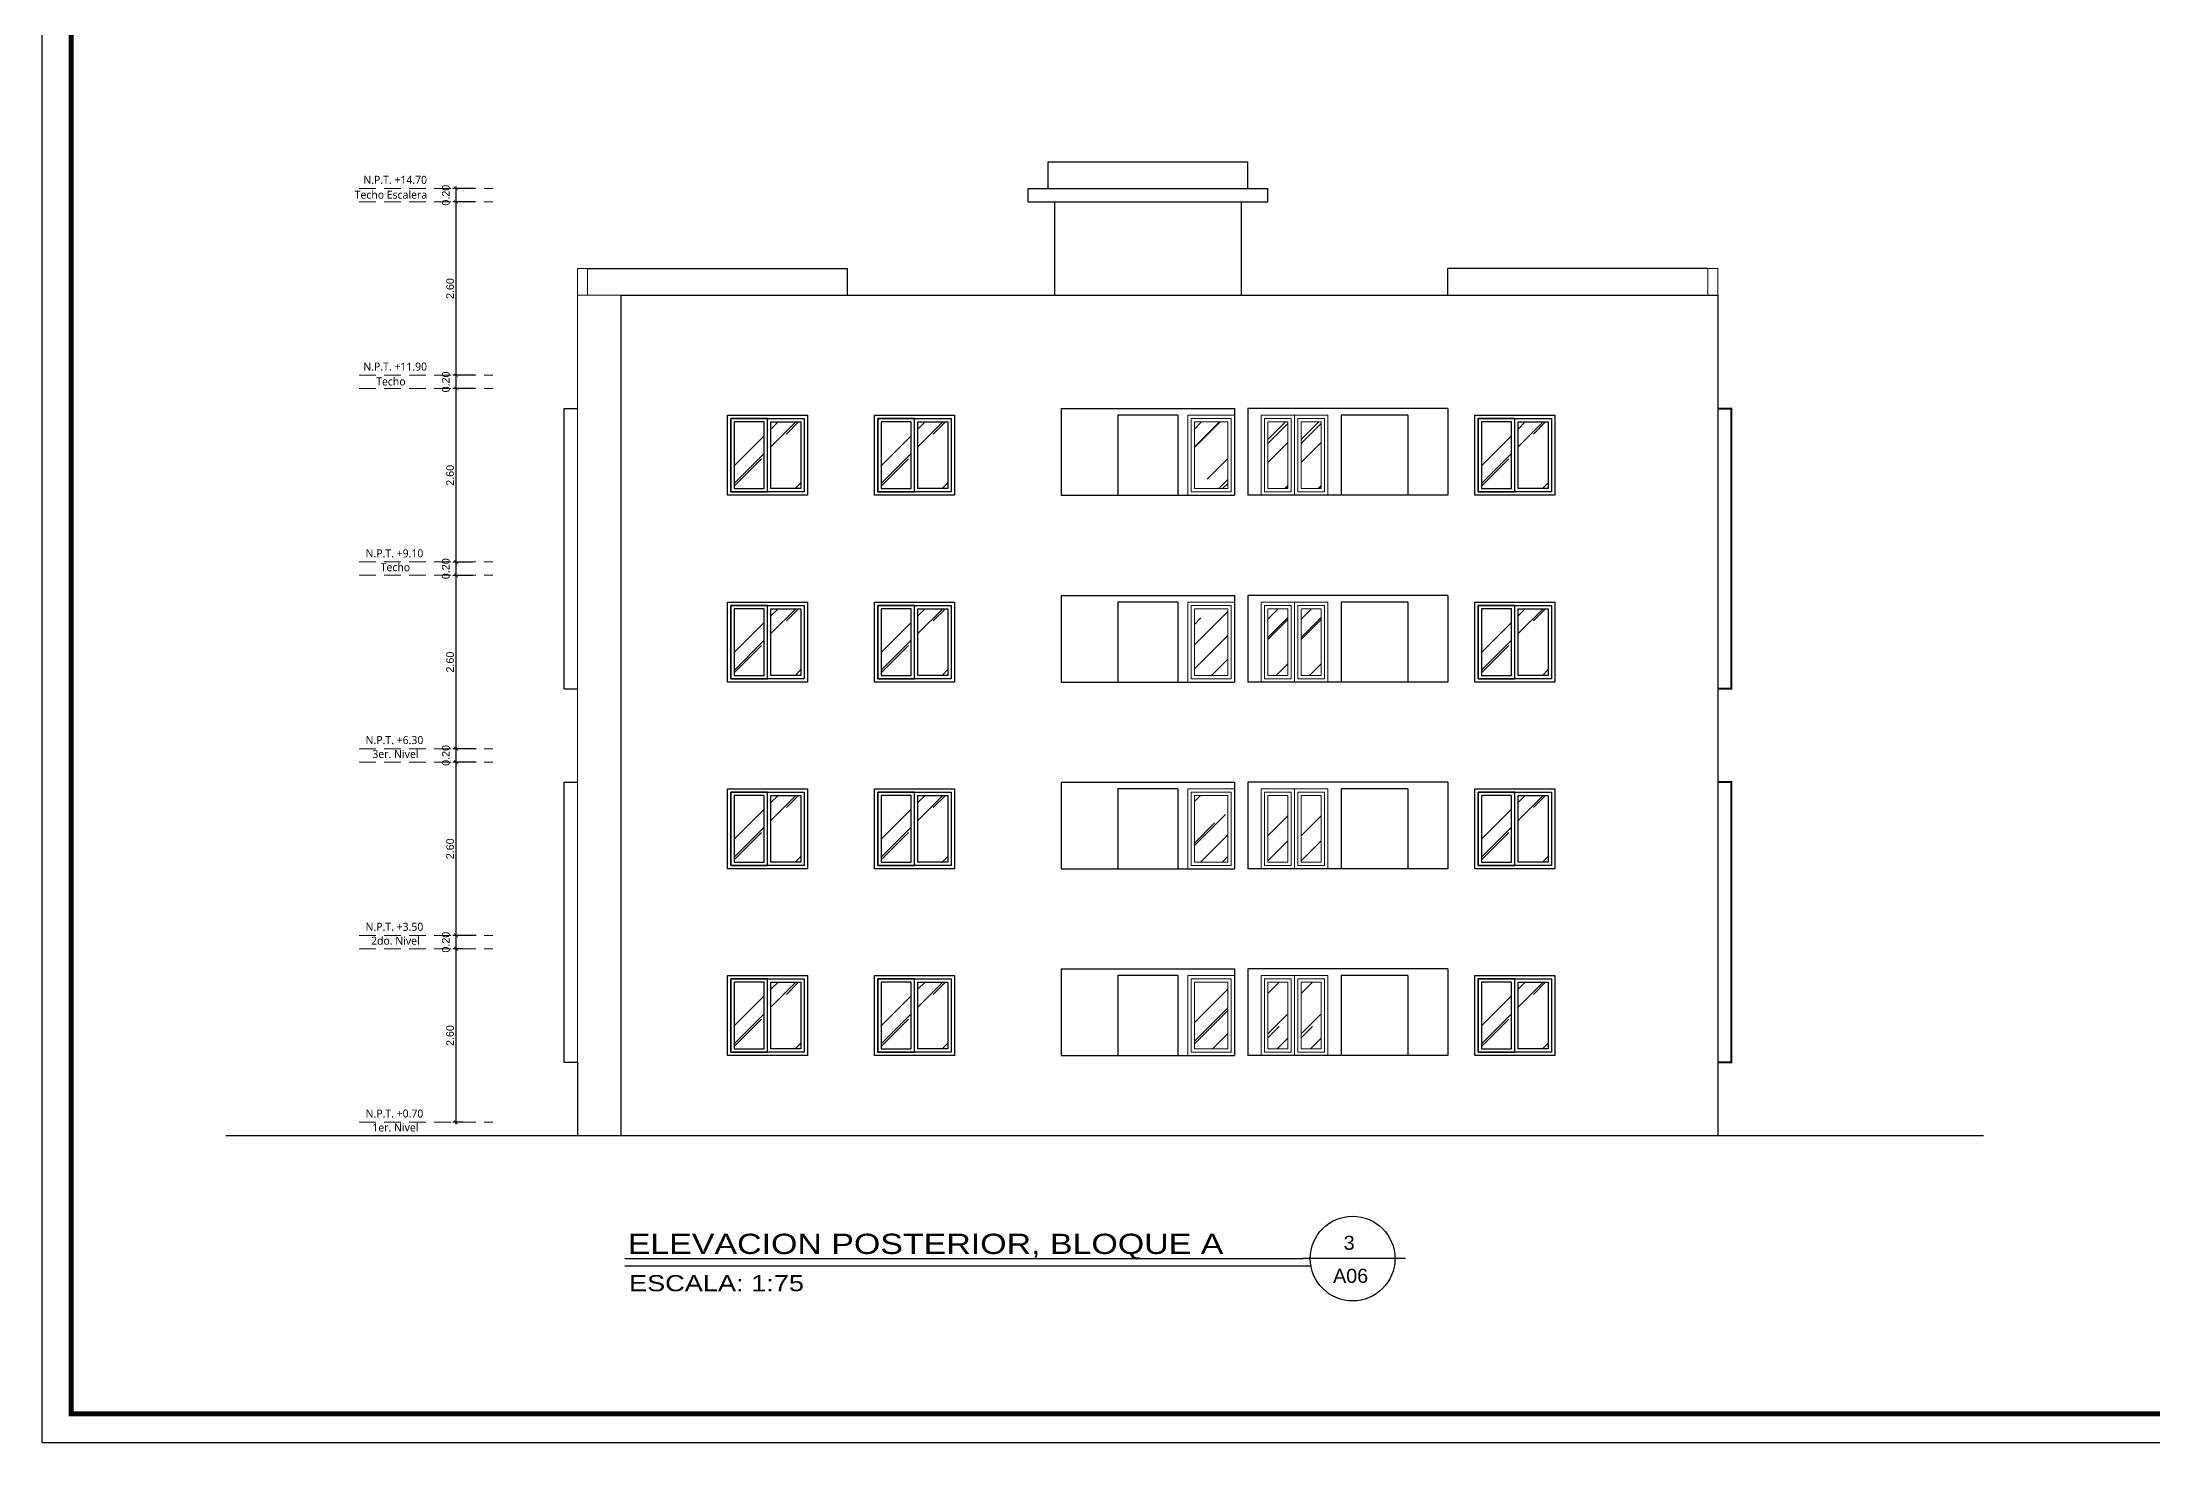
# Model space of a CAD drawing. Header units: feet. Extents: x -417 to 46, y -646 to -218.
# Drawn here: x -112.25 to -80.6, y -364.25 to -343.25 of the extents above; entities that cross this region are included whole.
import ezdxf
from ezdxf.enums import TextEntityAlignment as Align

# ---------------------------------------------------------------- set-up
doc = ezdxf.new("R2010")
doc.units = ezdxf.units.FT
doc.header["$MEASUREMENT"] = 0
doc.linetypes.add('HIDDEN', pattern=[0.375, 0.25, -0.125])
for name, color, linetype, lineweight in [('arq-pisos', 251, 'Continuous', 5), ('DIM-COTAS', 1, 'Continuous', 5), ('MB', 2, 'Continuous', 20), ('TXT', 2, 'Continuous', 9), ('VUELOS', 8, 'HIDDEN', 0)]:
    doc.layers.add(name, color=color, linetype=linetype, lineweight=lineweight)
for name, color, linetype in [('DIM', 10, 'Continuous'), ('MARCO', 7, 'Continuous'), ('MB3', 8, 'Continuous'), ('MURO', 4, 'Continuous'), ('MVERDE', 3, 'Continuous'), ('PERT-VENT', 2, 'Continuous'), ('textos', 7, 'Continuous'), ('TEXXT', 8, 'Continuous')]:
    doc.layers.add(name, color=color, linetype=linetype)
doc.styles.add('ads', font='trebuc.ttf', dxfattribs={"height": 0.14})
doc.styles.add('DAMIAN', font='arial.ttf', dxfattribs={"height": 0.12})
doc.styles.get("Standard").update_dxf_attribs({"font": 'arial.ttf', "height": 0.115})
doc.dimstyles.new('KEILY', dxfattribs={"dimtxt": 0.115, "dimasz": 0.06, "dimexe": 0.05, "dimexo": 0.2, "dimgap": 0.03, "dimtad": 1, "dimzin": 1, "dimdsep": 46, "dimtxsty": 'Standard', "dimblk": 'ARCHTICK', "dimcen": 2.5, "dimdle": 0.03, "dimclrd": 256, "dimclre": 256, "dimclrt": 7, "dimadec": 0, "dimazin": 0, "dimtfac": 1, "dimtmove": 2, "dimatfit": 3, "dimfxl": 0.2, "dimfxlon": 1, "dimtolj": 1, "dimtzin": 1, "dimarcsym": 0})
pattern_1 = [(45, (83.6054, 8.3742), (0.5939697, 1.5839192), [10.5, -1.4, 3.5, -0.7]), (45, (84.0162, 9.28), (-1.1532912, 0.1633417), [2.1, -0.231, 4.2, -0.525]), (45, (83.43213, 9.04245), (2.2422356, 2.90550176), [5.6, -0.98, 2.8, -0.7])]
pattern_2 = [(45, (83.6054, 11.1742), (0.5939697, 1.5839192), [10.5, -1.4, 3.5, -0.7]), (45, (84.0162, 12.08), (-1.1532912, 0.1633417), [2.1, -0.231, 4.2, -0.525]), (45, (83.43213, 11.84245), (2.2422356, 2.90550176), [5.6, -0.98, 2.8, -0.7])]
pattern_3 = [(45, (83.6054, 13.9742), (0.5939697, 1.5839192), [10.5, -1.4, 3.5, -0.7]), (45, (84.0162, 14.88), (-1.1532912, 0.1633417), [2.1, -0.231, 4.2, -0.525]), (45, (83.43213, 14.64245), (2.2422356, 2.90550176), [5.6, -0.98, 2.8, -0.7])]
pattern_4 = [(45, (83.6054, 16.7742), (0.5939697, 1.5839192), [10.5, -1.4, 3.5, -0.7]), (45, (84.0162, 17.68), (-1.1532912, 0.1633417), [2.1, -0.231, 4.2, -0.525]), (45, (83.43213, 17.44245), (2.2422356, 2.90550176), [5.6, -0.98, 2.8, -0.7])]
pattern_5 = [(45, (94.8086, 8.3742), (0.5939697, 1.5839192), [10.5, -1.4, 3.5, -0.7]), (45, (95.2194, 9.28), (-1.1532912, 0.1633417), [2.1, -0.231, 4.2, -0.525]), (45, (94.63533, 9.04245), (2.2422356, 2.90550176), [5.6, -0.98, 2.8, -0.7])]
pattern_6 = [(45, (94.8086, 11.1742), (0.5939697, 1.5839192), [10.5, -1.4, 3.5, -0.7]), (45, (95.2194, 12.08), (-1.1532912, 0.1633417), [2.1, -0.231, 4.2, -0.525]), (45, (94.63533, 11.84245), (2.2422356, 2.90550176), [5.6, -0.98, 2.8, -0.7])]
pattern_7 = [(45, (94.8086, 13.9742), (0.5939697, 1.5839192), [10.5, -1.4, 3.5, -0.7]), (45, (95.2194, 14.88), (-1.1532912, 0.1633417), [2.1, -0.231, 4.2, -0.525]), (45, (94.63533, 14.64245), (2.2422356, 2.90550176), [5.6, -0.98, 2.8, -0.7])]
pattern_8 = [(45, (94.8086, 16.7742), (0.5939697, 1.5839192), [10.5, -1.4, 3.5, -0.7]), (45, (95.2194, 17.68), (-1.1532912, 0.1633417), [2.1, -0.231, 4.2, -0.525]), (45, (94.63533, 17.44245), (2.2422356, 2.90550176), [5.6, -0.98, 2.8, -0.7])]
pattern_9 = [(45, (85.8086, 8.3742), (0.5939697, 1.5839192), [10.5, -1.4, 3.5, -0.7]), (45, (86.2194, 9.28), (-1.1532912, 0.1633417), [2.1, -0.231, 4.2, -0.525]), (45, (85.63533, 9.04245), (2.2422356, 2.90550176), [5.6, -0.98, 2.8, -0.7])]
pattern_10 = [(45, (85.8086, 11.1742), (0.5939697, 1.5839192), [10.5, -1.4, 3.5, -0.7]), (45, (86.2194, 12.08), (-1.1532912, 0.1633417), [2.1, -0.231, 4.2, -0.525]), (45, (85.63533, 11.84245), (2.2422356, 2.90550176), [5.6, -0.98, 2.8, -0.7])]
pattern_11 = [(45, (85.8086, 13.9742), (0.5939697, 1.5839192), [10.5, -1.4, 3.5, -0.7]), (45, (86.2194, 14.88), (-1.1532912, 0.1633417), [2.1, -0.231, 4.2, -0.525]), (45, (85.63533, 14.64245), (2.2422356, 2.90550176), [5.6, -0.98, 2.8, -0.7])]
pattern_12 = [(45, (85.8086, 16.7742), (0.5939697, 1.5839192), [10.5, -1.4, 3.5, -0.7]), (45, (86.2194, 17.68), (-1.1532912, 0.1633417), [2.1, -0.231, 4.2, -0.525]), (45, (85.63533, 17.44245), (2.2422356, 2.90550176), [5.6, -0.98, 2.8, -0.7])]

# ---------------------------------------------------------------- blocks, each defined once
blk = doc.blocks.new('_ArchTick')
at = {"layer": 'DIM-COTAS', "color": 0, "const_width": 0.15}
blk.add_lwpolyline([(-0.5, -0.5), (0.5, 0.5)], dxfattribs=at)
blk = doc.blocks.new('*D2536')
at = {"layer": 'Defpoints', "color": 0, "transparency": 16777216}
for p in [(-106.046, -356.842), (-105.741, -356.842), (-105.741, -359.442)]:
    blk.add_point(p, dxfattribs=at)
at = {"layer": 'DIM', "lineweight": -2, "transparency": 16777216}
for p, q in [((-105.941, -356.842), (-106.096, -356.842)), ((-106.046, -359.472), (-106.046, -356.812)), ((-105.941, -359.442), (-106.096, -359.442))]:
    blk.add_line(p, q, dxfattribs=at)
at = {"layer": 'DIM', "lineweight": -2, "transparency": 16777216, "xscale": 0.06, "yscale": 0.06, "zscale": 0.06}
for p, rotation in [((-106.046, -356.842), 90), ((-106.046, -359.442), 270)]:
    blk.add_blockref('_ArchTick', p, dxfattribs=dict(at, rotation=rotation))
at = {"layer": 'DIM', "color": 7, "transparency": 16777216, "insert": (-106.135, -358.142), "char_height": 0.115, "attachment_point": 5, "rotation": 90}
blk.add_mtext('\\A1;2.60', dxfattribs=at)
blk = doc.blocks.new('*D2537')
at = {"layer": 'Defpoints', "color": 0, "transparency": 16777216}
for p in [(-106.046, -356.642), (-105.255, -356.642), (-105.741, -356.842)]:
    blk.add_point(p, dxfattribs=at)
at = {"layer": 'DIM', "lineweight": -2, "transparency": 16777216}
for p, q in [((-105.746, -356.642), (-106.096, -356.642)), ((-106.046, -356.872), (-106.046, -356.612)), ((-105.941, -356.842), (-106.096, -356.842))]:
    blk.add_line(p, q, dxfattribs=at)
at = {"layer": 'DIM', "lineweight": -2, "transparency": 16777216, "xscale": 0.06, "yscale": 0.06, "zscale": 0.06}
for p, rotation in [((-106.046, -356.642), 90), ((-106.046, -356.842), 270)]:
    blk.add_blockref('_ArchTick', p, dxfattribs=dict(at, rotation=rotation))
at = {"layer": 'DIM', "color": 7, "transparency": 16777216, "insert": (-106.2, -356.742), "char_height": 0.115, "attachment_point": 5, "rotation": 90}
blk.add_mtext('\\A1;0.20', dxfattribs=at)
blk = doc.blocks.new('*D2538')
at = {"layer": 'Defpoints', "color": 0, "transparency": 16777216}
for p in [(-106.046, -354.042), (-105.382, -354.042), (-105.255, -356.642)]:
    blk.add_point(p, dxfattribs=at)
at = {"layer": 'DIM', "lineweight": -2, "transparency": 16777216}
for p, q in [((-105.746, -354.042), (-106.096, -354.042)), ((-106.046, -356.672), (-106.046, -354.012)), ((-105.746, -356.642), (-106.096, -356.642))]:
    blk.add_line(p, q, dxfattribs=at)
at = {"layer": 'DIM', "lineweight": -2, "transparency": 16777216, "xscale": 0.06, "yscale": 0.06, "zscale": 0.06}
for p, rotation in [((-106.046, -354.042), 90), ((-106.046, -356.642), 270)]:
    blk.add_blockref('_ArchTick', p, dxfattribs=dict(at, rotation=rotation))
at = {"layer": 'DIM', "color": 7, "transparency": 16777216, "insert": (-106.135, -355.342), "char_height": 0.115, "attachment_point": 5, "rotation": 90}
blk.add_mtext('\\A1;2.60', dxfattribs=at)
blk = doc.blocks.new('*D2539')
at = {"layer": 'Defpoints', "color": 0, "transparency": 16777216}
for p in [(-106.046, -353.842), (-105.382, -353.842), (-105.382, -354.042)]:
    blk.add_point(p, dxfattribs=at)
at = {"layer": 'DIM', "lineweight": -2, "transparency": 16777216}
for p, q in [((-105.746, -353.842), (-106.096, -353.842)), ((-106.046, -354.072), (-106.046, -353.812)), ((-105.746, -354.042), (-106.096, -354.042))]:
    blk.add_line(p, q, dxfattribs=at)
at = {"layer": 'DIM', "lineweight": -2, "transparency": 16777216, "xscale": 0.06, "yscale": 0.06, "zscale": 0.06}
for p, rotation in [((-106.046, -353.842), 90), ((-106.046, -354.042), 270)]:
    blk.add_blockref('_ArchTick', p, dxfattribs=dict(at, rotation=rotation))
at = {"layer": 'DIM', "color": 7, "transparency": 16777216, "insert": (-106.2, -353.942), "char_height": 0.115, "attachment_point": 5, "rotation": 90}
blk.add_mtext('\\A1;0.20', dxfattribs=at)
blk = doc.blocks.new('*D2540')
at = {"layer": 'Defpoints', "color": 0, "transparency": 16777216}
for p in [(-106.046, -351.242), (-105.597, -351.242), (-105.382, -353.842)]:
    blk.add_point(p, dxfattribs=at)
at = {"layer": 'DIM', "lineweight": -2, "transparency": 16777216}
for p, q in [((-105.797, -351.242), (-106.096, -351.242)), ((-106.046, -353.872), (-106.046, -351.212)), ((-105.746, -353.842), (-106.096, -353.842))]:
    blk.add_line(p, q, dxfattribs=at)
at = {"layer": 'DIM', "lineweight": -2, "transparency": 16777216, "xscale": 0.06, "yscale": 0.06, "zscale": 0.06}
for p, rotation in [((-106.046, -351.242), 90), ((-106.046, -353.842), 270)]:
    blk.add_blockref('_ArchTick', p, dxfattribs=dict(at, rotation=rotation))
at = {"layer": 'DIM', "color": 7, "transparency": 16777216, "insert": (-106.135, -352.542), "char_height": 0.115, "attachment_point": 5, "rotation": 90}
blk.add_mtext('\\A1;2.60', dxfattribs=at)
blk = doc.blocks.new('*D2541')
at = {"layer": 'Defpoints', "color": 0, "transparency": 16777216}
for p in [(-106.046, -351.042), (-105.597, -351.042), (-105.597, -351.242)]:
    blk.add_point(p, dxfattribs=at)
at = {"layer": 'DIM', "lineweight": -2, "transparency": 16777216}
for p, q in [((-105.797, -351.042), (-106.096, -351.042)), ((-105.797, -351.242), (-106.096, -351.242)), ((-106.046, -351.272), (-106.046, -351.012))]:
    blk.add_line(p, q, dxfattribs=at)
at = {"layer": 'DIM', "lineweight": -2, "transparency": 16777216, "xscale": 0.06, "yscale": 0.06, "zscale": 0.06}
for p, rotation in [((-106.046, -351.042), 90), ((-106.046, -351.242), 270)]:
    blk.add_blockref('_ArchTick', p, dxfattribs=dict(at, rotation=rotation))
at = {"layer": 'DIM', "color": 7, "transparency": 16777216, "insert": (-106.2, -351.142), "char_height": 0.115, "attachment_point": 5, "rotation": 90}
blk.add_mtext('\\A1;0.20', dxfattribs=at)
blk = doc.blocks.new('*D2542')
at = {"layer": 'Defpoints', "color": 0, "transparency": 16777216}
for p in [(-106.046, -348.442), (-105.567, -348.442), (-105.597, -351.042)]:
    blk.add_point(p, dxfattribs=at)
at = {"layer": 'DIM', "lineweight": -2, "transparency": 16777216}
for p, q in [((-105.767, -348.442), (-106.096, -348.442)), ((-106.046, -351.072), (-106.046, -348.412)), ((-105.797, -351.042), (-106.096, -351.042))]:
    blk.add_line(p, q, dxfattribs=at)
at = {"layer": 'DIM', "lineweight": -2, "transparency": 16777216, "xscale": 0.06, "yscale": 0.06, "zscale": 0.06}
for p, rotation in [((-106.046, -348.442), 90), ((-106.046, -351.042), 270)]:
    blk.add_blockref('_ArchTick', p, dxfattribs=dict(at, rotation=rotation))
at = {"layer": 'DIM', "color": 7, "transparency": 16777216, "insert": (-106.135, -349.742), "char_height": 0.115, "attachment_point": 5, "rotation": 90}
blk.add_mtext('\\A1;2.60', dxfattribs=at)
blk = doc.blocks.new('*D2543')
at = {"layer": 'Defpoints', "color": 0, "transparency": 16777216}
for p in [(-106.046, -348.242), (-105.567, -348.242), (-105.567, -348.442)]:
    blk.add_point(p, dxfattribs=at)
at = {"layer": 'DIM', "lineweight": -2, "transparency": 16777216}
for p, q in [((-105.767, -348.242), (-106.096, -348.242)), ((-105.767, -348.442), (-106.096, -348.442)), ((-106.046, -348.472), (-106.046, -348.212))]:
    blk.add_line(p, q, dxfattribs=at)
at = {"layer": 'DIM', "lineweight": -2, "transparency": 16777216, "xscale": 0.06, "yscale": 0.06, "zscale": 0.06}
for p, rotation in [((-106.046, -348.242), 90), ((-106.046, -348.442), 270)]:
    blk.add_blockref('_ArchTick', p, dxfattribs=dict(at, rotation=rotation))
at = {"layer": 'DIM', "color": 7, "transparency": 16777216, "insert": (-106.2, -348.342), "char_height": 0.115, "attachment_point": 5, "rotation": 90}
blk.add_mtext('\\A1;0.20', dxfattribs=at)
blk = doc.blocks.new('*D2544')
at = {"layer": 'Defpoints', "color": 0, "transparency": 16777216}
for p in [(-106.046, -345.642), (-105.567, -345.642), (-105.597, -348.242)]:
    blk.add_point(p, dxfattribs=at)
at = {"layer": 'DIM', "lineweight": -2, "transparency": 16777216}
for p, q in [((-106.046, -348.272), (-106.046, -345.612)), ((-105.767, -345.642), (-106.096, -345.642)), ((-105.797, -348.242), (-106.096, -348.242))]:
    blk.add_line(p, q, dxfattribs=at)
at = {"layer": 'DIM', "lineweight": -2, "transparency": 16777216, "xscale": 0.06, "yscale": 0.06, "zscale": 0.06}
for p, rotation in [((-106.046, -345.642), 90), ((-106.046, -348.242), 270)]:
    blk.add_blockref('_ArchTick', p, dxfattribs=dict(at, rotation=rotation))
at = {"layer": 'DIM', "color": 7, "transparency": 16777216, "insert": (-106.135, -346.942), "char_height": 0.115, "attachment_point": 5, "rotation": 90}
blk.add_mtext('\\A1;2.60', dxfattribs=at)
blk = doc.blocks.new('*D2545')
at = {"layer": 'Defpoints', "color": 0, "transparency": 16777216}
for p in [(-106.046, -345.442), (-105.567, -345.442), (-105.567, -345.642)]:
    blk.add_point(p, dxfattribs=at)
at = {"layer": 'DIM', "lineweight": -2, "transparency": 16777216}
for p, q in [((-105.767, -345.442), (-106.096, -345.442)), ((-106.046, -345.672), (-106.046, -345.412)), ((-105.767, -345.642), (-106.096, -345.642))]:
    blk.add_line(p, q, dxfattribs=at)
at = {"layer": 'DIM', "lineweight": -2, "transparency": 16777216, "xscale": 0.06, "yscale": 0.06, "zscale": 0.06}
for p, rotation in [((-106.046, -345.442), 90), ((-106.046, -345.642), 270)]:
    blk.add_blockref('_ArchTick', p, dxfattribs=dict(at, rotation=rotation))
at = {"layer": 'DIM', "color": 7, "transparency": 16777216, "insert": (-106.2, -345.542), "char_height": 0.115, "attachment_point": 5, "rotation": 90}
blk.add_mtext('\\A1;0.20', dxfattribs=at)
blk = doc.blocks.new('A$C32713A69')
at = {"layer": 'arq-pisos'}
h = blk.add_hatch(dxfattribs=at)
h.set_pattern_fill('AR-RROOF', color=256, scale=0.7, angle=45)
h.set_pattern_definition([(45, (185.5794, 366.8157), (0.5939697, 1.5839192), [10.5, -1.4, 3.5, -0.7]), (45, (185.99025, 367.7215), (-1.1532912, 0.1633417), [2.1, -0.231, 4.2, -0.525]), (45, (185.4062, 367.48395), (2.2422356, 2.90550176), [5.6, -0.98, 2.8, -0.7])])
h.paths.add_polyline_path([(0.1, 0.1), (0.4, 0.1), (0.4, 1.1), (0.1, 1.1)])
h = blk.add_hatch(dxfattribs=at)
h.set_pattern_fill('AR-RROOF', color=256, scale=0.7, angle=45)
h.set_pattern_definition([(45, (186.0794, 366.8157), (0.5939697, 1.5839192), [10.5, -1.4, 3.5, -0.7]), (45, (186.49025, 367.7215), (-1.1532912, 0.1633417), [2.1, -0.231, 4.2, -0.525]), (45, (185.9062, 367.48395), (2.2422356, 2.90550176), [5.6, -0.98, 2.8, -0.7])])
h.paths.add_polyline_path([(0.6, 0.1), (0.9, 0.1), (0.9, 1.1), (0.6, 1.1)])
for points in [[(0.5, 0), (0, 0), (0, 1.2), (0.5, 1.2)], [(0.05, 0.05), (0.45, 0.05), (0.45, 1.15), (0.05, 1.15)], [(0.1, 0.1), (0.4, 0.1), (0.4, 1.1), (0.1, 1.1)], [(1, 0), (0.5, 0), (0.5, 1.2), (1, 1.2)], [(0.55, 0.05), (0.95, 0.05), (0.95, 1.15), (0.55, 1.15)], [(0.6, 0.1), (0.9, 0.1), (0.9, 1.1), (0.6, 1.1)]]:
    blk.add_lwpolyline(points, close=True, dxfattribs=at)
blk = doc.blocks.new('A$C0EBE5890')
at = {"layer": 'arq-pisos'}
h = blk.add_hatch(dxfattribs=at)
h.set_pattern_fill('AR-RROOF', color=256, scale=0.7, angle=45)
h.set_pattern_definition([(45, (185.5794, 366.8157), (0.5939697, 1.5839192), [10.5, -1.4, 3.5, -0.7]), (45, (185.99025, 367.7215), (-1.1532912, 0.1633417), [2.1, -0.231, 4.2, -0.525]), (45, (185.4062, 367.48395), (2.2422356, 2.90550176), [5.6, -0.98, 2.8, -0.7])])
h.paths.add_polyline_path([(0.1, 0.1), (0.6, 0.1), (0.6, 1.1), (0.1, 1.1)])
for points in [[(0.7, 0), (0, 0), (0, 1.2), (0.7, 1.2)], [(0.05, 0.05), (0.65, 0.05), (0.65, 1.15), (0.05, 1.15)], [(0.1, 0.1), (0.6, 0.1), (0.6, 1.1), (0.1, 1.1)]]:
    blk.add_lwpolyline(points, close=True, dxfattribs=at)

msp = doc.modelspace()

# ---------------------------------------------------------------- hatches: boundary and pattern name
at = {"layer": 'arq-pisos'}
h = msp.add_hatch(dxfattribs=at)
h.set_pattern_fill('AR-RROOF', color=256, scale=0.7, angle=45)
h.set_pattern_definition(pattern_4)
h.paths.add_polyline_path([(-101.8741, -349.9415), (-101.4241, -349.9415), (-101.4241, -348.9415), (-101.8741, -348.9415)])
h = msp.add_hatch(dxfattribs=at)
h.set_pattern_fill('AR-RROOF', color=256, scale=0.7, angle=45)
h.set_pattern_definition(pattern_4)
h.paths.add_polyline_path([(-100.8741, -349.9415), (-101.3241, -349.9415), (-101.3241, -348.9415), (-100.8741, -348.9415)])
h = msp.add_hatch(dxfattribs=at)
h.set_pattern_fill('AR-RROOF', color=256, scale=0.7, angle=45)
h.set_pattern_definition(pattern_12)
h.paths.add_polyline_path([(-99.6708, -349.9415), (-99.2208, -349.9415), (-99.2208, -348.9415), (-99.6708, -348.9415)])
h = msp.add_hatch(dxfattribs=at)
h.set_pattern_fill('AR-RROOF', color=256, scale=0.7, angle=45)
h.set_pattern_definition(pattern_12)
h.paths.add_polyline_path([(-98.6708, -349.9415), (-99.1208, -349.9415), (-99.1208, -348.9415), (-98.6708, -348.9415)])
h = msp.add_hatch(dxfattribs=at)
h.set_pattern_fill('AR-RROOF', color=256, scale=0.7, angle=45)
h.set_pattern_definition(pattern_8)
h.paths.add_polyline_path([(-90.6708, -349.9415), (-90.2208, -349.9415), (-90.2208, -348.9415), (-90.6708, -348.9415)])
h = msp.add_hatch(dxfattribs=at)
h.set_pattern_fill('AR-RROOF', color=256, scale=0.7, angle=45)
h.set_pattern_definition(pattern_8)
h.paths.add_polyline_path([(-89.6708, -349.9415), (-90.1208, -349.9415), (-90.1208, -348.9415), (-89.6708, -348.9415)])
h = msp.add_hatch(dxfattribs=at)
h.set_pattern_fill('AR-RROOF', color=256, scale=0.7, angle=45)
h.set_pattern_definition(pattern_3)
h.paths.add_polyline_path([(-101.8741, -352.7415), (-101.4241, -352.7415), (-101.4241, -351.7415), (-101.8741, -351.7415)])
h = msp.add_hatch(dxfattribs=at)
h.set_pattern_fill('AR-RROOF', color=256, scale=0.7, angle=45)
h.set_pattern_definition(pattern_3)
h.paths.add_polyline_path([(-100.8741, -352.7415), (-101.3241, -352.7415), (-101.3241, -351.7415), (-100.8741, -351.7415)])
h = msp.add_hatch(dxfattribs=at)
h.set_pattern_fill('AR-RROOF', color=256, scale=0.7, angle=45)
h.set_pattern_definition(pattern_11)
h.paths.add_polyline_path([(-99.6708, -352.7415), (-99.2208, -352.7415), (-99.2208, -351.7415), (-99.6708, -351.7415)])
h = msp.add_hatch(dxfattribs=at)
h.set_pattern_fill('AR-RROOF', color=256, scale=0.7, angle=45)
h.set_pattern_definition(pattern_11)
h.paths.add_polyline_path([(-98.6708, -352.7415), (-99.1208, -352.7415), (-99.1208, -351.7415), (-98.6708, -351.7415)])
h = msp.add_hatch(dxfattribs=at)
h.set_pattern_fill('AR-RROOF', color=256, scale=0.7, angle=45)
h.set_pattern_definition(pattern_7)
h.paths.add_polyline_path([(-90.6708, -352.7415), (-90.2208, -352.7415), (-90.2208, -351.7415), (-90.6708, -351.7415)])
h = msp.add_hatch(dxfattribs=at)
h.set_pattern_fill('AR-RROOF', color=256, scale=0.7, angle=45)
h.set_pattern_definition(pattern_7)
h.paths.add_polyline_path([(-89.6708, -352.7415), (-90.1208, -352.7415), (-90.1208, -351.7415), (-89.6708, -351.7415)])
h = msp.add_hatch(dxfattribs=at)
h.set_pattern_fill('AR-RROOF', color=256, scale=0.7, angle=45)
h.set_pattern_definition(pattern_2)
h.paths.add_polyline_path([(-101.8741, -355.5415), (-101.4241, -355.5415), (-101.4241, -354.5415), (-101.8741, -354.5415)])
h = msp.add_hatch(dxfattribs=at)
h.set_pattern_fill('AR-RROOF', color=256, scale=0.7, angle=45)
h.set_pattern_definition(pattern_2)
h.paths.add_polyline_path([(-100.8741, -355.5415), (-101.3241, -355.5415), (-101.3241, -354.5415), (-100.8741, -354.5415)])
h = msp.add_hatch(dxfattribs=at)
h.set_pattern_fill('AR-RROOF', color=256, scale=0.7, angle=45)
h.set_pattern_definition(pattern_10)
h.paths.add_polyline_path([(-99.6708, -355.5415), (-99.2208, -355.5415), (-99.2208, -354.5415), (-99.6708, -354.5415)])
h = msp.add_hatch(dxfattribs=at)
h.set_pattern_fill('AR-RROOF', color=256, scale=0.7, angle=45)
h.set_pattern_definition(pattern_10)
h.paths.add_polyline_path([(-98.6708, -355.5415), (-99.1208, -355.5415), (-99.1208, -354.5415), (-98.6708, -354.5415)])
h = msp.add_hatch(dxfattribs=at)
h.set_pattern_fill('AR-RROOF', color=256, scale=0.7, angle=45)
h.set_pattern_definition(pattern_6)
h.paths.add_polyline_path([(-90.6708, -355.5415), (-90.2208, -355.5415), (-90.2208, -354.5415), (-90.6708, -354.5415)])
h = msp.add_hatch(dxfattribs=at)
h.set_pattern_fill('AR-RROOF', color=256, scale=0.7, angle=45)
h.set_pattern_definition(pattern_6)
h.paths.add_polyline_path([(-89.6708, -355.5415), (-90.1208, -355.5415), (-90.1208, -354.5415), (-89.6708, -354.5415)])
h = msp.add_hatch(dxfattribs=at)
h.set_pattern_fill('AR-RROOF', color=256, scale=0.7, angle=45)
h.set_pattern_definition(pattern_1)
h.paths.add_polyline_path([(-101.8741, -358.3415), (-101.4241, -358.3415), (-101.4241, -357.3415), (-101.8741, -357.3415)])
h = msp.add_hatch(dxfattribs=at)
h.set_pattern_fill('AR-RROOF', color=256, scale=0.7, angle=45)
h.set_pattern_definition(pattern_1)
h.paths.add_polyline_path([(-100.8741, -358.3415), (-101.3241, -358.3415), (-101.3241, -357.3415), (-100.8741, -357.3415)])
h = msp.add_hatch(dxfattribs=at)
h.set_pattern_fill('AR-RROOF', color=256, scale=0.7, angle=45)
h.set_pattern_definition(pattern_9)
h.paths.add_polyline_path([(-99.6708, -358.3415), (-99.2208, -358.3415), (-99.2208, -357.3415), (-99.6708, -357.3415)])
h = msp.add_hatch(dxfattribs=at)
h.set_pattern_fill('AR-RROOF', color=256, scale=0.7, angle=45)
h.set_pattern_definition(pattern_9)
h.paths.add_polyline_path([(-98.6708, -358.3415), (-99.1208, -358.3415), (-99.1208, -357.3415), (-98.6708, -357.3415)])
h = msp.add_hatch(dxfattribs=at)
h.set_pattern_fill('AR-RROOF', color=256, scale=0.7, angle=45)
h.set_pattern_definition(pattern_5)
h.paths.add_polyline_path([(-90.6708, -358.3415), (-90.2208, -358.3415), (-90.2208, -357.3415), (-90.6708, -357.3415)])
h = msp.add_hatch(dxfattribs=at)
h.set_pattern_fill('AR-RROOF', color=256, scale=0.7, angle=45)
h.set_pattern_definition(pattern_5)
h.paths.add_polyline_path([(-89.6708, -358.3415), (-90.1208, -358.3415), (-90.1208, -357.3415), (-89.6708, -357.3415)])

# ---------------------------------------------------------------- linework, layer by layer
at = {"color": 13}
msp.add_line((-109.4995, -359.6415), (-83.1414, -359.6415), dxfattribs=at)
at = {"const_width": 0.03}
for points in [[(-87.1241, -348.7415), (-86.9241, -348.7415), (-86.9241, -352.9415), (-87.1241, -352.9415)], [(-87.1241, -354.3415), (-86.9241, -354.3415), (-86.9241, -358.5415), (-87.1241, -358.5415)]]:
    msp.add_lwpolyline(points, dxfattribs=at)
at = {"layer": 'MARCO'}
msp.add_lwpolyline([(-112.2526, -322.2481), (-47.7526, -322.2481), (-47.7526, -364.2481), (-112.2526, -364.2481)], close=True, dxfattribs=at)
at = {"layer": 'MARCO', "const_width": 0.075}
msp.add_lwpolyline([(-54.925, -322.6821), (-111.8185, -322.6821), (-111.8185, -363.8141), (-54.925, -363.8141)], close=True, dxfattribs=at)
at = {"layer": 'MB'}
for p, q in [((-104.2241, -346.6415), (-104.2241, -347.0415)), ((-104.2241, -346.6415), (-104.0741, -346.6415)), ((-104.0741, -346.6415), (-104.0741, -347.0415)), ((-87.2741, -346.6415), (-87.2741, -347.0415)), ((-87.2741, -346.6415), (-87.1241, -346.6415)), ((-87.1241, -346.6415), (-87.1241, -347.0415)), ((-103.5741, -347.0415), (-104.2241, -347.0415)), ((-104.2241, -347.0415), (-104.2241, -359.6415))]:
    msp.add_line(p, q, dxfattribs=at)
at = {"layer": 'MB3'}
for p, q in [((-97.1741, -345.0415), (-94.1741, -345.0415)), ((-97.1741, -345.0415), (-97.1741, -345.4415)), ((-94.1741, -345.4415), (-94.1741, -345.0415)), ((-97.4741, -345.4415), (-97.4741, -345.6415)), ((-97.4741, -345.4415), (-93.8741, -345.4415)), ((-93.8741, -345.6415), (-93.8741, -345.4415)), ((-97.4741, -345.6415), (-93.8741, -345.6415)), ((-97.0741, -345.6415), (-97.0741, -347.0415)), ((-94.2741, -345.6415), (-94.2741, -347.0415)), ((-104.0741, -346.6415), (-100.1741, -346.6415)), ((-100.1741, -347.0415), (-100.1741, -346.6415)), ((-87.2741, -346.6415), (-91.1741, -346.6415)), ((-91.1741, -347.0415), (-91.1741, -346.6415)), ((-104.4241, -348.7415), (-104.2241, -348.7415)), ((-104.4241, -352.9415), (-104.4241, -348.7415)), ((-96.1241, -348.8415), (-96.1241, -350.0415)), ((-95.2241, -348.8415), (-96.1241, -348.8415)), ((-95.2241, -348.8415), (-95.2241, -350.0415)), ((-92.7741, -348.8415), (-92.7741, -350.0415)), ((-91.7741, -348.8415), (-92.7741, -348.8415)), ((-91.7741, -348.8415), (-91.7741, -350.0415)), ((-96.1241, -351.6415), (-96.1241, -352.8415)), ((-95.2241, -351.6415), (-96.1241, -351.6415)), ((-95.2241, -351.6415), (-95.2241, -352.8415)), ((-92.7741, -351.6415), (-92.7741, -352.8415)), ((-91.7741, -351.6415), (-92.7741, -351.6415)), ((-91.7741, -351.6415), (-91.7741, -352.8415)), ((-104.4241, -352.9415), (-104.2241, -352.9415)), ((-104.4241, -354.3415), (-104.2241, -354.3415)), ((-104.4241, -358.5415), (-104.4241, -354.3415)), ((-96.1241, -354.4415), (-96.1241, -355.6415)), ((-95.2241, -354.4415), (-96.1241, -354.4415)), ((-95.2241, -354.4415), (-95.2241, -355.6415)), ((-92.7741, -354.4415), (-92.7741, -355.6415)), ((-91.7741, -354.4415), (-92.7741, -354.4415)), ((-91.7741, -354.4415), (-91.7741, -355.6415)), ((-96.1241, -357.2415), (-96.1241, -358.4415)), ((-95.2241, -357.2415), (-96.1241, -357.2415)), ((-95.2241, -357.2415), (-95.2241, -358.4415)), ((-92.7741, -357.2415), (-92.7741, -358.4415)), ((-91.7741, -357.2415), (-92.7741, -357.2415)), ((-91.7741, -357.2415), (-91.7741, -358.4415)), ((-104.4241, -358.5415), (-104.2241, -358.5415))]:
    msp.add_line(p, q, dxfattribs=at)
at = {"layer": 'MURO'}
for p, q in [((-103.5741, -347.0415), (-87.1241, -347.0415)), ((-103.5741, -347.0415), (-103.5741, -359.6415)), ((-96.9741, -348.7415), (-96.9741, -350.0415)), ((-96.9741, -348.7415), (-94.3741, -348.7415)), ((-94.3741, -348.7415), (-94.3741, -350.0415)), ((-91.1741, -348.7415), (-94.1741, -348.7415)), ((-94.1741, -348.7415), (-94.1741, -350.0415)), ((-91.1741, -348.7415), (-91.1741, -350.0415)), ((-96.9741, -350.0415), (-94.3741, -350.0415)), ((-91.1741, -350.0415), (-94.1741, -350.0415)), ((-96.9741, -351.5415), (-96.9741, -352.8415)), ((-96.9741, -351.5415), (-94.3741, -351.5415)), ((-94.3741, -351.5415), (-94.3741, -352.8415)), ((-91.1741, -351.5415), (-94.1741, -351.5415)), ((-94.1741, -351.5415), (-94.1741, -352.8415)), ((-91.1741, -351.5415), (-91.1741, -352.8415)), ((-96.9741, -352.8415), (-94.3741, -352.8415)), ((-91.1741, -352.8415), (-94.1741, -352.8415)), ((-96.9741, -354.3415), (-96.9741, -355.6415)), ((-96.9741, -354.3415), (-94.3741, -354.3415)), ((-94.3741, -354.3415), (-94.3741, -355.6415)), ((-91.1741, -354.3415), (-94.1741, -354.3415)), ((-94.1741, -354.3415), (-94.1741, -355.6415)), ((-91.1741, -354.3415), (-91.1741, -355.6415)), ((-96.9741, -355.6415), (-94.3741, -355.6415)), ((-91.1741, -355.6415), (-94.1741, -355.6415)), ((-96.9741, -357.1415), (-96.9741, -358.4415)), ((-96.9741, -357.1415), (-94.3741, -357.1415)), ((-94.3741, -357.1415), (-94.3741, -358.4415)), ((-91.1741, -357.1415), (-94.1741, -357.1415)), ((-94.1741, -357.1415), (-94.1741, -358.4415)), ((-91.1741, -357.1415), (-91.1741, -358.4415)), ((-96.9741, -358.4415), (-94.3741, -358.4415)), ((-91.1741, -358.4415), (-94.1741, -358.4415))]:
    msp.add_line(p, q, dxfattribs=at)
at = {"layer": 'MVERDE'}
for p, q in [((-87.1241, -347.0415), (-87.1241, -359.6415)), ((-104.2241, -358.5415), (-104.2241, -359.6415))]:
    msp.add_line(p, q, dxfattribs=at)
at = {"layer": 'PERT-VENT'}
for p, q in [((-86.9241, -348.7415), (-86.9241, -348.8415)), ((-86.9241, -352.8415), (-86.9241, -352.9415)), ((-100.7741, -358.4415), (-101.9741, -358.4415)), ((-98.5708, -358.4415), (-99.7708, -358.4415)), ((-89.5708, -358.4415), (-90.7708, -358.4415))]:
    msp.add_line(p, q, dxfattribs=at)
for points in [[(-100.7741, -350.0415), (-101.9741, -350.0415), (-101.9741, -348.8415), (-100.7741, -348.8415)], [(-100.8241, -349.9915), (-101.9241, -349.9915), (-101.9241, -348.8915), (-100.8241, -348.8915)], [(-101.9241, -349.9915), (-101.3741, -349.9915), (-101.3741, -348.8915), (-101.9241, -348.8915)], [(-101.8741, -349.9415), (-101.4241, -349.9415), (-101.4241, -348.9415), (-101.8741, -348.9415)], [(-100.8241, -349.9915), (-101.3741, -349.9915), (-101.3741, -348.8915), (-100.8241, -348.8915)], [(-100.8741, -349.9415), (-101.3241, -349.9415), (-101.3241, -348.9415), (-100.8741, -348.9415)], [(-98.5708, -350.0415), (-99.7708, -350.0415), (-99.7708, -348.8415), (-98.5708, -348.8415)], [(-98.6208, -349.9915), (-99.7208, -349.9915), (-99.7208, -348.8915), (-98.6208, -348.8915)], [(-99.7208, -349.9915), (-99.1708, -349.9915), (-99.1708, -348.8915), (-99.7208, -348.8915)], [(-99.6708, -349.9415), (-99.2208, -349.9415), (-99.2208, -348.9415), (-99.6708, -348.9415)], [(-98.6208, -349.9915), (-99.1708, -349.9915), (-99.1708, -348.8915), (-98.6208, -348.8915)], [(-98.6708, -349.9415), (-99.1208, -349.9415), (-99.1208, -348.9415), (-98.6708, -348.9415)], [(-89.5708, -350.0415), (-90.7708, -350.0415), (-90.7708, -348.8415), (-89.5708, -348.8415)], [(-89.6208, -349.9915), (-90.7208, -349.9915), (-90.7208, -348.8915), (-89.6208, -348.8915)], [(-90.7208, -349.9915), (-90.1708, -349.9915), (-90.1708, -348.8915), (-90.7208, -348.8915)], [(-90.6708, -349.9415), (-90.2208, -349.9415), (-90.2208, -348.9415), (-90.6708, -348.9415)], [(-89.6208, -349.9915), (-90.1708, -349.9915), (-90.1708, -348.8915), (-89.6208, -348.8915)], [(-89.6708, -349.9415), (-90.1208, -349.9415), (-90.1208, -348.9415), (-89.6708, -348.9415)], [(-100.7741, -352.8415), (-101.9741, -352.8415), (-101.9741, -351.6415), (-100.7741, -351.6415)], [(-100.8241, -352.7915), (-101.9241, -352.7915), (-101.9241, -351.6915), (-100.8241, -351.6915)], [(-101.9241, -352.7915), (-101.3741, -352.7915), (-101.3741, -351.6915), (-101.9241, -351.6915)], [(-101.8741, -352.7415), (-101.4241, -352.7415), (-101.4241, -351.7415), (-101.8741, -351.7415)], [(-100.8241, -352.7915), (-101.3741, -352.7915), (-101.3741, -351.6915), (-100.8241, -351.6915)], [(-100.8741, -352.7415), (-101.3241, -352.7415), (-101.3241, -351.7415), (-100.8741, -351.7415)], [(-98.5708, -352.8415), (-99.7708, -352.8415), (-99.7708, -351.6415), (-98.5708, -351.6415)], [(-98.6208, -352.7915), (-99.7208, -352.7915), (-99.7208, -351.6915), (-98.6208, -351.6915)], [(-99.7208, -352.7915), (-99.1708, -352.7915), (-99.1708, -351.6915), (-99.7208, -351.6915)], [(-99.6708, -352.7415), (-99.2208, -352.7415), (-99.2208, -351.7415), (-99.6708, -351.7415)], [(-98.6208, -352.7915), (-99.1708, -352.7915), (-99.1708, -351.6915), (-98.6208, -351.6915)], [(-98.6708, -352.7415), (-99.1208, -352.7415), (-99.1208, -351.7415), (-98.6708, -351.7415)], [(-89.5708, -352.8415), (-90.7708, -352.8415), (-90.7708, -351.6415), (-89.5708, -351.6415)], [(-89.6208, -352.7915), (-90.7208, -352.7915), (-90.7208, -351.6915), (-89.6208, -351.6915)], [(-90.7208, -352.7915), (-90.1708, -352.7915), (-90.1708, -351.6915), (-90.7208, -351.6915)], [(-90.6708, -352.7415), (-90.2208, -352.7415), (-90.2208, -351.7415), (-90.6708, -351.7415)], [(-89.6208, -352.7915), (-90.1708, -352.7915), (-90.1708, -351.6915), (-89.6208, -351.6915)], [(-89.6708, -352.7415), (-90.1208, -352.7415), (-90.1208, -351.7415), (-89.6708, -351.7415)], [(-100.7741, -355.6415), (-101.9741, -355.6415), (-101.9741, -354.4415), (-100.7741, -354.4415)], [(-98.5708, -355.6415), (-99.7708, -355.6415), (-99.7708, -354.4415), (-98.5708, -354.4415)], [(-89.5708, -355.6415), (-90.7708, -355.6415), (-90.7708, -354.4415), (-89.5708, -354.4415)], [(-100.8241, -355.5915), (-101.9241, -355.5915), (-101.9241, -354.4915), (-100.8241, -354.4915)], [(-101.9241, -355.5915), (-101.3741, -355.5915), (-101.3741, -354.4915), (-101.9241, -354.4915)], [(-101.8741, -355.5415), (-101.4241, -355.5415), (-101.4241, -354.5415), (-101.8741, -354.5415)], [(-100.8241, -355.5915), (-101.3741, -355.5915), (-101.3741, -354.4915), (-100.8241, -354.4915)], [(-100.8741, -355.5415), (-101.3241, -355.5415), (-101.3241, -354.5415), (-100.8741, -354.5415)], [(-98.6208, -355.5915), (-99.7208, -355.5915), (-99.7208, -354.4915), (-98.6208, -354.4915)], [(-99.7208, -355.5915), (-99.1708, -355.5915), (-99.1708, -354.4915), (-99.7208, -354.4915)], [(-99.6708, -355.5415), (-99.2208, -355.5415), (-99.2208, -354.5415), (-99.6708, -354.5415)], [(-98.6208, -355.5915), (-99.1708, -355.5915), (-99.1708, -354.4915), (-98.6208, -354.4915)], [(-98.6708, -355.5415), (-99.1208, -355.5415), (-99.1208, -354.5415), (-98.6708, -354.5415)], [(-89.6208, -355.5915), (-90.7208, -355.5915), (-90.7208, -354.4915), (-89.6208, -354.4915)], [(-90.7208, -355.5915), (-90.1708, -355.5915), (-90.1708, -354.4915), (-90.7208, -354.4915)], [(-90.6708, -355.5415), (-90.2208, -355.5415), (-90.2208, -354.5415), (-90.6708, -354.5415)], [(-89.6208, -355.5915), (-90.1708, -355.5915), (-90.1708, -354.4915), (-89.6208, -354.4915)], [(-89.6708, -355.5415), (-90.1208, -355.5415), (-90.1208, -354.5415), (-89.6708, -354.5415)], [(-100.7741, -358.4415), (-101.9741, -358.4415), (-101.9741, -357.2415), (-100.7741, -357.2415)], [(-100.8241, -358.3915), (-101.9241, -358.3915), (-101.9241, -357.2915), (-100.8241, -357.2915)], [(-101.9241, -358.3915), (-101.3741, -358.3915), (-101.3741, -357.2915), (-101.9241, -357.2915)], [(-100.8241, -358.3915), (-101.3741, -358.3915), (-101.3741, -357.2915), (-100.8241, -357.2915)], [(-98.5708, -358.4415), (-99.7708, -358.4415), (-99.7708, -357.2415), (-98.5708, -357.2415)], [(-98.6208, -358.3915), (-99.7208, -358.3915), (-99.7208, -357.2915), (-98.6208, -357.2915)], [(-99.7208, -358.3915), (-99.1708, -358.3915), (-99.1708, -357.2915), (-99.7208, -357.2915)], [(-98.6208, -358.3915), (-99.1708, -358.3915), (-99.1708, -357.2915), (-98.6208, -357.2915)], [(-89.5708, -358.4415), (-90.7708, -358.4415), (-90.7708, -357.2415), (-89.5708, -357.2415)], [(-89.6208, -358.3915), (-90.7208, -358.3915), (-90.7208, -357.2915), (-89.6208, -357.2915)], [(-90.7208, -358.3915), (-90.1708, -358.3915), (-90.1708, -357.2915), (-90.7208, -357.2915)], [(-89.6208, -358.3915), (-90.1708, -358.3915), (-90.1708, -357.2915), (-89.6208, -357.2915)], [(-101.8741, -358.3415), (-101.4241, -358.3415), (-101.4241, -357.3415), (-101.8741, -357.3415)], [(-100.8741, -358.3415), (-101.3241, -358.3415), (-101.3241, -357.3415), (-100.8741, -357.3415)], [(-99.6708, -358.3415), (-99.2208, -358.3415), (-99.2208, -357.3415), (-99.6708, -357.3415)], [(-98.6708, -358.3415), (-99.1208, -358.3415), (-99.1208, -357.3415), (-98.6708, -357.3415)], [(-90.6708, -358.3415), (-90.2208, -358.3415), (-90.2208, -357.3415), (-90.6708, -357.3415)], [(-89.6708, -358.3415), (-90.1208, -358.3415), (-90.1208, -357.3415), (-89.6708, -357.3415)]]:
    msp.add_lwpolyline(points, close=True, dxfattribs=at)
at = {"layer": 'TEXXT', "color": 4}
for p in [(-103.5166, -361.4859), (-91.8072, -361.4859)]:
    msp.add_line(p, (-93.3414, -361.4859), dxfattribs=at)
at = {"layer": 'TEXXT', "color": 3}
msp.add_line((-103.5166, -361.595), (-93.2177, -361.595), dxfattribs=at)
at = {"layer": 'TEXXT', "color": 4}
msp.add_circle((-92.6016, -361.4859), 0.635, dxfattribs=at)
at = {"layer": 'VUELOS'}
for p, q in [((-107.4995, -345.4415), (-105.4964, -345.4415)), ((-107.4995, -345.6415), (-105.4964, -345.6415)), ((-107.4995, -348.2415), (-105.4964, -348.2415)), ((-107.4995, -348.4415), (-105.4964, -348.4415)), ((-107.4995, -351.0415), (-105.4964, -351.0415)), ((-107.4995, -351.2415), (-105.4964, -351.2415)), ((-107.4995, -353.8415), (-105.4964, -353.8415)), ((-107.4995, -354.0415), (-105.4964, -354.0415)), ((-107.4995, -356.6415), (-105.4964, -356.6415)), ((-107.4995, -356.8415), (-105.4964, -356.8415)), ((-107.4995, -359.4415), (-105.4964, -359.4415))]:
    msp.add_line(p, q, dxfattribs=at)

# ---------------------------------------------------------------- block references
for name, p in [('A$C0EBE5890', (-95.0741, -350.0415)), ('A$C32713A69', (-93.9741, -350.0415)), ('A$C0EBE5890', (-95.0741, -352.8415)), ('A$C32713A69', (-93.9741, -352.8415)), ('A$C0EBE5890', (-95.0741, -355.6415)), ('A$C32713A69', (-93.9741, -355.6415)), ('A$C0EBE5890', (-95.0741, -358.4415)), ('A$C32713A69', (-93.9741, -358.4415))]:
    msp.add_blockref(name, p)

# ---------------------------------------------------------------- texts
at = {"layer": 'textos', "color": 7, "style": 'DAMIAN', "width": 1.2}
for s, height, p in [('ELEVACION POSTERIOR, BLOQUE A', 0.303465, (-103.4721, -361.4169)), (' ESCALA: 1:75', 0.242772, (-103.5663, -361.9763))]:
    msp.add_text(s, height=height, dxfattribs=at).set_placement(p)
at = {"layer": 'TEXXT', "style": 'DAMIAN'}
for s, height, p in [('3', 0.2113, (-92.6534, -361.3549)), ('A06', 0.21134, (-92.6315, -361.8499))]:
    msp.add_text(s, height=height, dxfattribs=at).set_placement(p, align=Align.CENTER)
at = {"layer": 'TXT', "char_height": 0.12, "width": 3.744, "attachment_point": 2, "style": 'ads'}
for s, insert in [('N.P.T. +14.70', (-106.9595, -345.2514)), ('Techo Escalera', (-107.0236, -345.4743)), ('N.P.T. +11.90', (-106.9595, -348.0514)), ('Techo ', (-107.0236, -348.2743)), ('N.P.T. +9.10', (-106.9703, -350.8514)), ('Techo', (-106.9559, -351.0601)), ('N.P.T. +6.30', (-106.9703, -353.6514)), ('3er. Nivel', (-106.9559, -353.8601)), ('N.P.T. +3.50', (-106.9703, -356.4514)), ('2do. Nivel', (-106.9559, -356.6601)), ('N.P.T. +0.70', (-106.9703, -359.2514)), ('1er. Nivel', (-106.9559, -359.4601))]:
    msp.add_mtext(s, dxfattribs=dict(at, insert=insert))

# ---------------------------------------------------------------- dimensions: what is measured, and where the dimension line sits
at = {"layer": 'DIM'}
for base, p1, p2, picture, middle in [((-106.0462, -345.4415), (-105.5673, -345.6415), (-105.5673, -345.4415), '*D2545', (-106.1999, -345.5415)), ((-106.0462, -345.6415), (-105.5966, -348.2415), (-105.5673, -345.6415), '*D2544', (-106.1349, -346.9415)), ((-106.0462, -348.2415), (-105.5673, -348.4415), (-105.5673, -348.2415), '*D2543', (-106.1999, -348.3415)), ((-106.0462, -348.4415), (-105.5966, -351.0415), (-105.5673, -348.4415), '*D2542', (-106.1349, -349.7415)), ((-106.0462, -351.0415), (-105.5966, -351.2415), (-105.5966, -351.0415), '*D2541', (-106.1999, -351.1415)), ((-106.0462, -351.2415), (-105.3817, -353.8415), (-105.5966, -351.2415), '*D2540', (-106.1349, -352.5415)), ((-106.0462, -353.8415), (-105.3817, -354.0415), (-105.3817, -353.8415), '*D2539', (-106.1999, -353.9415)), ((-106.0462, -354.0415), (-105.2546, -356.6415), (-105.3817, -354.0415), '*D2538', (-106.1349, -355.3415)), ((-106.0462, -356.6415), (-105.7414, -356.8415), (-105.2546, -356.6415), '*D2537', (-106.1999, -356.7415)), ((-106.0462, -356.8415), (-105.7414, -359.4415), (-105.7414, -356.8415), '*D2536', (-106.1349, -358.1415))]:
    dim = msp.add_linear_dim(base=base, p1=p1, p2=p2, angle=90, dimstyle='KEILY', override={"dimfxl": 0.3}, dxfattribs=at)
    dim.commit()
    dim.dimension.update_dxf_attribs({"geometry": picture, "text_midpoint": middle})

doc.saveas('drawing.dxf')
